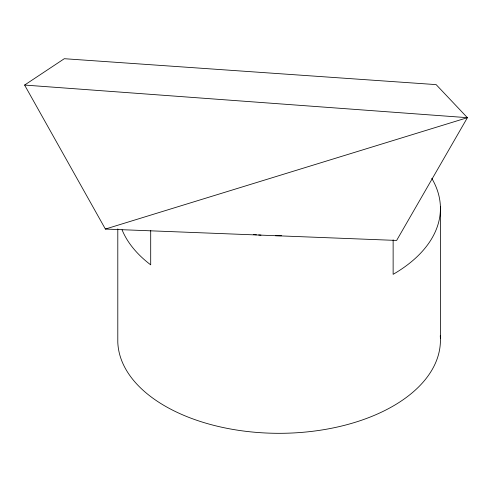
<?xml version="1.0" encoding="UTF-8"?>
<svg xmlns="http://www.w3.org/2000/svg" width="492" height="492" viewBox="0 0 492 492"><rect width="100%" height="100%" fill="white"/><g stroke="black" fill="none" stroke-linecap="round" stroke-linejoin="round"><path stroke-width="0.74" d="M24.6 85.061L64.311 58.708L436.133 84.618L467.4 117.68L396.632 240.44L105.386 229.051L24.6 85.061L467.4 117.68L105.386 229.051M440.383 206.382L440.383 338.109M393.133 239.862L393.133 274.327A161.333 93.142 0 0 0 431.779 178.362M150.7 230.379L150.7 264.844A161.333 93.142 0 0 1 122.059 229.819M117.797 228.885L117.797 342.229A161.333 93.142 0 0 0 284.628 433.261A161.333 93.142 0 0 0 440.248 335.833M281.516 235.711A161.333 93.142 0 0 1 275.415 235.699M260.975 235.133A161.333 93.142 0 0 1 258.706 234.973M256.437 234.801A161.333 93.142 0 0 1 253.423 234.536"/></g></svg>
